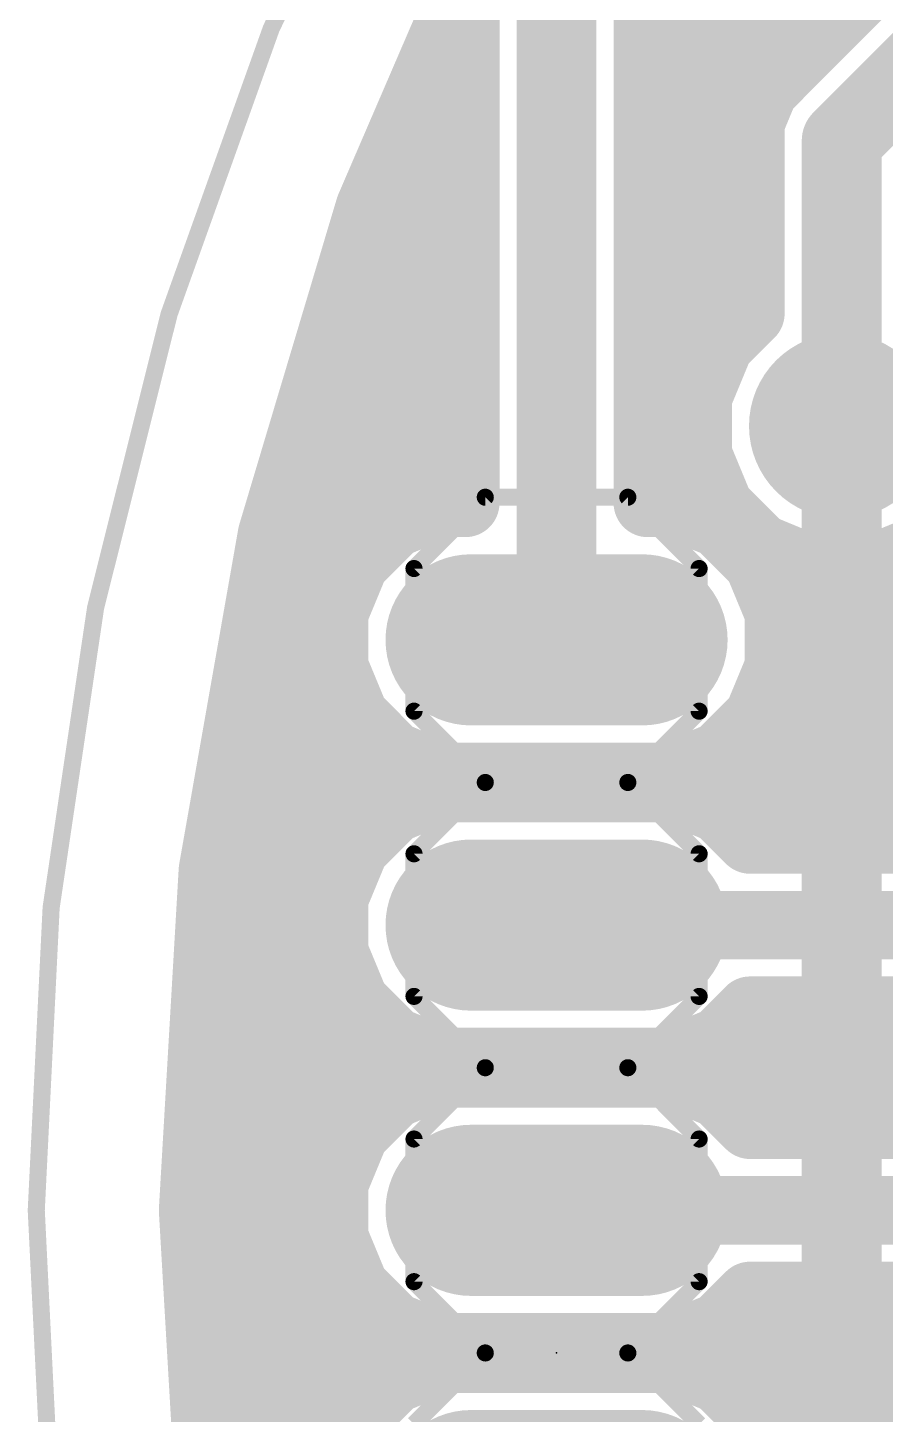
# Model space of a CAD drawing. Extents: x 30.8 to 86, y 18.1 to 73.3.
# Drawn here: x 30.85 to 38.49, y 43.9 to 56.25 of the extents above; entities that cross this region are included whole.
import ezdxf

# ---------------------------------------------------------------- set-up
doc = ezdxf.new("R2010")
doc.units = 0
for name, color, linetype in [('1', 12, 'CONTINUOUS'), ('16', 132, 'CONTINUOUS'), ('17', 110, 'CONTINUOUS'), ('18', 110, 'CONTINUOUS'), ('20', 31, 'CONTINUOUS'), ('21', 253, 'CONTINUOUS'), ('23', 53, 'CONTINUOUS'), ('51', 253, 'CONTINUOUS')]:
    doc.layers.add(name, color=color, linetype=linetype)

# ---------------------------------------------------------------- blocks, each defined once
blk = doc.blocks.new('RECT')
blk.add_solid([(-0.5, -0.5), (0.5, -0.5), (-0.5, 0.5), (0.5, 0.5)])
blk = doc.blocks.new('LONGP100')
at = {"const_width": 1}
blk.add_lwpolyline([(-0.5, 0), (0.5, 0)], dxfattribs=at)
at = {"const_width": 0.5}
for points in [[(-0.5, 0.25, 1), (-0.5, -0.25)], [(0.5, -0.25, 1), (0.5, 0.25)]]:
    blk.add_lwpolyline(points, format="xyb", dxfattribs=at)
blk = doc.blocks.new('ROUNDV')
at = {"const_width": 0.5}
blk.add_lwpolyline([(0, -0.25, 1), (0, 0.25, 1), (0, -0.25)], format="xyb", dxfattribs=at)

msp = doc.modelspace()

# ---------------------------------------------------------------- linework, layer by layer
at = {"layer": '1', "const_width": 0.7112}
msp.add_lwpolyline([(38.1, 40.64), (38.1, 52.705)], dxfattribs=at)
at = {"layer": '1', "const_width": 0.3556}
msp.add_lwpolyline([(38.2778, 52.705, 1), (37.9222, 52.705)], format="xyb", dxfattribs=at)
at = {"layer": '16'}
for points, const_width in [([(40.5859, 58.8804), (37.4109, 55.7054)], 0.6096), ([(38.1, 55.245), (41.275, 58.42)], 0.7112), ([(35.56, 50.8), (35.56, 57.15)], 0.7112), ([(36.3728, 52.0192), (36.3728, 56.8133)], 0.6096), ([(33.8954, 54.6462), (34.7472, 56.6208)], 0.6096), ([(34.7472, 56.6208), (34.7472, 52.0192)], 0.6096), ([(34.5153, 56.0832), (34.7472, 56.0832)], 0.6096), ([(36.3728, 56.0832), (37.7887, 56.0832)], 0.6096), ([(37.4109, 55.7054), (37.2872, 55.4067)], 0.6096), ([(34.2523, 55.4736), (34.7472, 55.4736)], 0.6096), ([(36.3728, 55.4736), (37.3149, 55.4736)], 0.6096), ([(37.2872, 55.4067), (37.2872, 53.7062)], 0.6096), ([(38.1, 52.705), (38.1, 55.245)], 0.7112), ([(33.9894, 54.864), (34.7472, 54.864)], 0.6096), ([(36.3728, 54.864), (37.2872, 54.864)], 0.6096), ([(33.025, 51.7387), (33.8954, 54.6462)], 0.6096), ([(33.7781, 54.2544), (34.7472, 54.2544)], 0.6096), ([(36.3728, 54.2544), (37.2872, 54.2544)], 0.6096), ([(37.2872, 53.7062), (37.0126, 53.4316)], 0.6096), ([(33.5956, 53.6448), (34.7472, 53.6448)], 0.6096), ([(36.3728, 53.6448), (37.2258, 53.6448)], 0.6096), ([(37.0126, 53.4316), (36.8173, 52.9601)], 0.6096), ([(33.4131, 53.0352), (34.7472, 53.0352)], 0.6096), ([(36.3728, 53.0352), (36.8484, 53.0352)], 0.6096), ([(36.8173, 52.9601), (36.8173, 52.4499)], 0.6096), ([(33.2306, 52.4256), (34.7472, 52.4256)], 0.6096), ([(36.3728, 52.4256), (36.8273, 52.4256)], 0.6096), ([(36.8173, 52.4499), (37.0126, 51.9784)], 0.6096), ([(34.5555, 52.0192), (34.1074, 51.8336)], 0.6096), ([(34.7472, 52.0192), (34.5555, 52.0192)], 0.6096), ([(36.5645, 52.0192), (36.3728, 52.0192)], 0.6096), ([(37.0126, 51.8336), (36.5645, 52.0192)], 0.6096), ([(37.0126, 51.9784), (37.3734, 51.6176)], 0.6096), ([(33.0481, 51.816), (34.0898, 51.816)], 0.6096), ([(34.1074, 51.8336), (33.7644, 51.4906)], 0.6096), ([(37.3556, 51.4906), (37.0126, 51.8336)], 0.6096), ([(37.0302, 51.816), (37.175, 51.816)], 0.6096), ([(32.498, 48.7498), (33.025, 51.7387)], 0.6096), ([(37.3734, 51.6176), (37.8449, 51.4223)], 0.6096), ([(38.3551, 51.4223), (38.8266, 51.6176)], 0.6096), ([(33.7644, 51.4906), (33.5788, 51.0425)], 0.6096), ([(37.5412, 51.0425), (37.3556, 51.4906)], 0.6096), ([(37.8449, 51.4223), (38.3551, 51.4223)], 0.6096), ([(32.9311, 51.2064), (33.6467, 51.2064)], 0.6096), ([(37.4733, 51.2064), (41.2667, 51.2064)], 0.6096), ([(33.5788, 51.0425), (33.5788, 50.5575)], 0.6096), ([(37.5412, 50.5575), (37.5412, 51.0425)], 0.6096), ([(32.8236, 50.5968), (33.5788, 50.5968)], 0.6096), ([(37.5412, 50.5968), (41.1988, 50.5968)], 0.6096), ([(33.5788, 50.5575), (33.7644, 50.1094)], 0.6096), ([(37.3556, 50.1094), (37.5412, 50.5575)], 0.6096), ([(33.7644, 50.1094), (34.1074, 49.7664)], 0.6096), ([(37.0126, 49.7664), (37.3556, 50.1094)], 0.6096), ([(32.7161, 49.9872), (33.8866, 49.9872)], 0.6096), ([(37.2334, 49.9872), (41.5066, 49.9872)], 0.6096), ([(34.1074, 49.7664), (34.5555, 49.5808)], 0.6096), ([(36.5645, 49.5808), (37.0126, 49.7664)], 0.6096), ([(34.5555, 49.5808), (36.5645, 49.5808)], 0.6096), ([(34.5555, 49.4792), (34.1074, 49.2936)], 0.6096), ([(36.5645, 49.4792), (34.5555, 49.4792)], 0.6096), ([(37.0126, 49.2936), (36.5645, 49.4792)], 0.6096), ([(32.6087, 49.3776), (34.3102, 49.3776)], 0.6096), ([(36.8098, 49.3776), (39.9863, 49.3776)], 0.6096), ([(34.1074, 49.2936), (33.7644, 48.9506)], 0.6096), ([(37.2842, 49.022), (37.0126, 49.2936)], 0.6096), ([(39.588, 49.022), (37.2842, 49.022)], 0.6096), ([(33.7644, 48.9506), (33.5788, 48.5025)], 0.6096), ([(32.3215, 45.72), (32.498, 48.7498)], 0.6096), ([(32.5012, 48.768), (33.6888, 48.768)], 0.6096), ([(33.5788, 48.5025), (33.5788, 48.0175)], 0.6096), ([(35.56, 48.26), (40.64, 48.26)], 0.6096), ([(32.4635, 48.1584), (33.5788, 48.1584)], 0.6096), ([(33.5788, 48.0175), (33.7644, 47.5694)], 0.6096), ([(32.428, 47.5488), (33.785, 47.5488)], 0.6096), ([(33.7644, 47.5694), (34.1074, 47.2264)], 0.6096), ([(37.0126, 47.2264), (37.2842, 47.498)], 0.6096), ([(37.2842, 47.498), (39.588, 47.498)], 0.6096), ([(34.1074, 47.2264), (34.5555, 47.0408)], 0.6096), ([(36.5645, 47.0408), (37.0126, 47.2264)], 0.6096), ([(34.5555, 47.0408), (36.5645, 47.0408)], 0.6096), ([(32.3925, 46.9392), (44.5197, 46.9392)], 0.6096), ([(34.5555, 46.9392), (34.1074, 46.7536)], 0.6096), ([(36.5645, 46.9392), (34.5555, 46.9392)], 0.6096), ([(37.0126, 46.7536), (36.5645, 46.9392)], 0.6096), ([(34.1074, 46.7536), (33.7644, 46.4106)], 0.6096), ([(37.2842, 46.482), (37.0126, 46.7536)], 0.6096), ([(33.7644, 46.4106), (33.5788, 45.9625)], 0.6096), ([(41.4558, 46.482), (37.2842, 46.482)], 0.6096), ([(32.357, 46.3296), (33.7309, 46.3296)], 0.6096), ([(33.5788, 45.9625), (33.5788, 45.4775)], 0.6096), ([(32.498, 42.6901), (32.3215, 45.72)], 0.6096), ([(32.3215, 45.72), (33.5788, 45.72)], 0.6096), ([(35.56, 45.72), (43.18, 45.72)], 0.6096), ([(33.5788, 45.4775), (33.7644, 45.0294)], 0.6096), ([(32.357, 45.1104), (33.7309, 45.1104)], 0.6096), ([(33.7644, 45.0294), (34.1074, 44.6864)], 0.6096), ([(37.0126, 44.6864), (37.2842, 44.958)], 0.6096), ([(37.2842, 44.958), (41.4558, 44.958)], 0.6096), ([(34.1074, 44.6864), (34.5555, 44.5008)], 0.6096), ([(36.5645, 44.5008), (37.0126, 44.6864)], 0.6096), ([(32.3925, 44.5008), (34.5555, 44.5008)], 0.6096), ([(34.5555, 44.3992), (34.1074, 44.2136)], 0.6096), ([(34.5555, 44.5008), (36.5645, 44.5008)], 0.6096), ([(36.5645, 44.3992), (34.5555, 44.3992)], 0.6096), ([(36.5645, 44.5008), (42.1755, 44.5008)], 0.6096), ([(37.0126, 44.2136), (36.5645, 44.3992)], 0.6096), ([(34.1074, 44.2136), (33.7644, 43.8706)], 0.6096), ([(37.2842, 43.942), (37.0126, 44.2136)], 0.6096), ([(41.4558, 43.942), (37.2842, 43.942)], 0.6096), ([(32.428, 43.8912), (33.785, 43.8912)], 0.6096), ([(33.7644, 43.8706), (33.5788, 43.4225)], 0.6096)]:
    msp.add_lwpolyline(points, dxfattribs=dict(at, const_width=const_width))
for points, const_width in [([(34.5153, 56.2356, 1), (34.5153, 55.9308)], 0.3048), ([(34.7472, 55.9308, 1), (34.7472, 56.2356)], 0.3048), ([(36.3728, 56.2356, 1), (36.3728, 55.9308)], 0.3048), ([(37.7887, 55.9308, 1), (37.7887, 56.2356)], 0.3048), ([(37.3032, 55.8132, 1), (37.5187, 55.5976)], 0.3048), ([(37.5517, 55.6471, 1), (37.2701, 55.7637)], 0.3048), ([(34.2523, 55.626, 1), (34.2523, 55.3212)], 0.3048), ([(34.7472, 55.3212, 1), (34.7472, 55.626)], 0.3048), ([(36.3728, 55.626, 1), (36.3728, 55.3212)], 0.3048), ([(37.4396, 55.4067, 1), (37.1348, 55.4067)], 0.3048), ([(37.3149, 55.3212, 1), (37.3149, 55.626)], 0.3048), ([(37.1464, 55.465, 1), (37.428, 55.3484)], 0.3048), ([(38.2778, 55.245, 1), (37.9222, 55.245)], 0.3556), ([(37.9743, 55.3707, 1), (38.2257, 55.1193)], 0.3556), ([(33.9894, 55.0164, 1), (33.9894, 54.7116)], 0.3048), ([(34.7472, 54.7116, 1), (34.7472, 55.0164)], 0.3048), ([(36.3728, 55.0164, 1), (36.3728, 54.7116)], 0.3048), ([(37.2872, 54.7116, 1), (37.2872, 55.0164)], 0.3048), ([(34.0414, 54.6025, 1), (33.7494, 54.6899)], 0.3048), ([(33.7555, 54.7066, 1), (34.0354, 54.5858)], 0.3048), ([(33.7781, 54.4068, 1), (33.7781, 54.102)], 0.3048), ([(34.7472, 54.102, 1), (34.7472, 54.4068)], 0.3048), ([(36.3728, 54.4068, 1), (36.3728, 54.102)], 0.3048), ([(37.2872, 54.102, 1), (37.2872, 54.4068)], 0.3048), ([(37.395, 53.5984, 1), (37.1794, 53.814)], 0.3048), ([(33.5956, 53.7972, 1), (33.5956, 53.4924)], 0.3048), ([(34.7472, 53.4924, 1), (34.7472, 53.7972)], 0.3048), ([(36.3728, 53.7972, 1), (36.3728, 53.4924)], 0.3048), ([(37.1348, 53.7062, 1), (37.4396, 53.7062)], 0.3048), ([(37.2258, 53.4924, 1), (37.2258, 53.7972)], 0.3048), ([(37.1534, 53.3733, 1), (36.8718, 53.4899)], 0.3048), ([(36.9048, 53.5394, 1), (37.1203, 53.3238)], 0.3048), ([(33.4131, 53.1876, 1), (33.4131, 52.8828)], 0.3048), ([(34.7472, 52.8828, 1), (34.7472, 53.1876)], 0.3048), ([(36.3728, 53.1876, 1), (36.3728, 52.8828)], 0.3048), ([(36.8484, 52.8828, 1), (36.8484, 53.1876)], 0.3048), ([(36.9697, 52.9601, 1), (36.6649, 52.9601)], 0.3048), ([(36.6765, 53.0185, 1), (36.9581, 52.9018)], 0.3048), ([(37.9222, 52.705, 1), (38.2778, 52.705)], 0.3556), ([(33.2306, 52.578, 1), (33.2306, 52.2732)], 0.3048), ([(34.7472, 52.2732, 1), (34.7472, 52.578)], 0.3048), ([(36.3728, 52.578, 1), (36.3728, 52.2732)], 0.3048), ([(36.9581, 52.5082, 1), (36.6765, 52.3915)], 0.3048), ([(36.8273, 52.2732, 1), (36.8273, 52.578)], 0.3048), ([(36.6649, 52.4499, 1), (36.9697, 52.4499)], 0.3048), ([(34.5555, 52.1716, 1), (34.5555, 51.8668)], 0.3048), ([(34.6138, 51.8784, 1), (34.4972, 52.16)], 0.3048), ([(34.7472, 51.8668, 1), (34.7472, 52.1716)], 0.3048), ([(36.3728, 52.1716, 1), (36.3728, 51.8668)], 0.3048), ([(36.6228, 52.16, 1), (36.5062, 51.8784)], 0.3048), ([(36.5645, 51.8668, 1), (36.5645, 52.1716)], 0.3048), ([(37.1203, 52.0862, 1), (36.9048, 51.8706)], 0.3048), ([(33.0481, 51.9684, 1), (33.0481, 51.6636)], 0.3048), ([(34.0491, 51.9744, 1), (34.1657, 51.6928)], 0.3048), ([(34.2151, 51.7258, 1), (33.9996, 51.9413)], 0.3048), ([(34.0898, 51.6636, 1), (34.0898, 51.9684)], 0.3048), ([(34.5948, 52.0192, 1), (34.8996, 52.0192)], 0.3048), ([(36.2204, 52.0192, 1), (36.5252, 52.0192)], 0.3048), ([(37.1204, 51.9413, 1), (36.9049, 51.7258)], 0.3048), ([(36.8718, 51.9201, 1), (37.1534, 52.0367)], 0.3048), ([(37.0302, 51.9684, 1), (37.0302, 51.6636)], 0.3048), ([(36.9543, 51.6928, 1), (37.0709, 51.9744)], 0.3048), ([(37.175, 51.6636, 1), (37.175, 51.9684)], 0.3048), ([(33.1751, 51.7123, 1), (32.8749, 51.7652)], 0.3048), ([(32.879, 51.7824, 1), (33.171, 51.695)], 0.3048), ([(37.4317, 51.7584, 1), (37.3151, 51.4768)], 0.3048), ([(37.2656, 51.5098, 1), (37.4812, 51.7253)], 0.3048), ([(33.6566, 51.5984, 1), (33.8722, 51.3829)], 0.3048), ([(33.9052, 51.4323, 1), (33.6236, 51.5489)], 0.3048), ([(37.4964, 51.5489, 1), (37.2148, 51.4323)], 0.3048), ([(37.2478, 51.3829, 1), (37.4633, 51.5984)], 0.3048), ([(37.8449, 51.5747, 1), (37.8449, 51.2699)], 0.3048), ([(37.7865, 51.2815, 1), (37.9032, 51.5631)], 0.3048), ([(38.2968, 51.5631, 1), (38.4135, 51.2815)], 0.3048), ([(38.3551, 51.2699, 1), (38.3551, 51.5747)], 0.3048), ([(32.9311, 51.3588, 1), (32.9311, 51.054)], 0.3048), ([(33.6467, 51.054, 1), (33.6467, 51.3588)], 0.3048), ([(37.4733, 51.3588, 1), (37.4733, 51.054)], 0.3048), ([(33.7312, 51.0425, 1), (33.4264, 51.0425)], 0.3048), ([(33.438, 51.1008, 1), (33.7196, 50.9842)], 0.3048), ([(37.6936, 51.0425, 1), (37.3888, 51.0425)], 0.3048), ([(37.4004, 50.9842, 1), (37.682, 51.1008)], 0.3048), ([(32.8236, 50.7492, 1), (32.8236, 50.4444)], 0.3048), ([(33.5788, 50.4444, 1), (33.5788, 50.7492)], 0.3048), ([(35.3822, 50.8, 1), (35.7378, 50.8)], 0.3556), ([(37.5412, 50.7492, 1), (37.5412, 50.4444)], 0.3048), ([(33.7196, 50.6158, 1), (33.438, 50.4992)], 0.3048), ([(37.682, 50.4992, 1), (37.4004, 50.6158)], 0.3048), ([(33.4264, 50.5575, 1), (33.7312, 50.5575)], 0.3048), ([(37.3888, 50.5575, 1), (37.6936, 50.5575)], 0.3048), ([(33.8722, 50.2171, 1), (33.6566, 50.0016)], 0.3048), ([(37.4633, 50.0016, 1), (37.2478, 50.2171)], 0.3048), ([(32.7161, 50.1396, 1), (32.7161, 49.8348)], 0.3048), ([(33.6236, 50.0511, 1), (33.9052, 50.1677)], 0.3048), ([(33.8866, 49.8348, 1), (33.8866, 50.1396)], 0.3048), ([(37.2334, 50.1396, 1), (37.2334, 49.8348)], 0.3048), ([(37.2148, 50.1677, 1), (37.4964, 50.0511)], 0.3048), ([(34.1657, 49.9072, 1), (34.0491, 49.6256)], 0.3048), ([(33.9996, 49.6586, 1), (34.2151, 49.8742)], 0.3048), ([(36.9049, 49.8742, 1), (37.1204, 49.6586)], 0.3048), ([(37.0709, 49.6256, 1), (36.9543, 49.9072)], 0.3048), ([(34.5555, 49.7332, 1), (34.5555, 49.4284)], 0.3048), ([(36.5645, 49.4284, 1), (36.5645, 49.7332)], 0.3048), ([(34.5555, 49.6316, 1), (34.5555, 49.3268)], 0.3048), ([(34.4972, 49.44, 1), (34.6138, 49.7216)], 0.3048), ([(34.6138, 49.3384, 1), (34.4972, 49.62)], 0.3048), ([(36.5062, 49.7216, 1), (36.6228, 49.44)], 0.3048), ([(36.6228, 49.62, 1), (36.5062, 49.3384)], 0.3048), ([(36.5645, 49.3268, 1), (36.5645, 49.6316)], 0.3048), ([(32.6087, 49.53, 1), (32.6087, 49.2252)], 0.3048), ([(34.3102, 49.2252, 1), (34.3102, 49.53)], 0.3048), ([(36.8098, 49.53, 1), (36.8098, 49.2252)], 0.3048), ([(34.0491, 49.4344, 1), (34.1657, 49.1528)], 0.3048), ([(34.2151, 49.1858, 1), (33.9996, 49.4013)], 0.3048), ([(37.1204, 49.4013, 1), (36.9049, 49.1858)], 0.3048), ([(36.9543, 49.1528, 1), (37.0709, 49.4344)], 0.3048), ([(37.2842, 49.1744, 1), (37.2842, 48.8696)], 0.3048), ([(37.1764, 48.9142, 1), (37.392, 49.1298)], 0.3048), ([(33.6566, 49.0584, 1), (33.8722, 48.8429)], 0.3048), ([(33.9052, 48.8923, 1), (33.6236, 49.0089)], 0.3048), ([(32.6501, 48.741, 1), (32.3458, 48.7587)], 0.3048), ([(32.5012, 48.9204, 1), (32.5012, 48.6156)], 0.3048), ([(33.6888, 48.6156, 1), (33.6888, 48.9204)], 0.3048), ([(32.3479, 48.7763, 1), (32.6481, 48.7234)], 0.3048), ([(33.7312, 48.5025, 1), (33.4264, 48.5025)], 0.3048), ([(33.438, 48.5608, 1), (33.7196, 48.4442)], 0.3048), ([(35.56, 48.4124, 1), (35.56, 48.1076)], 0.3048), ([(32.4635, 48.3108, 1), (32.4635, 48.006)], 0.3048), ([(33.5788, 48.006, 1), (33.5788, 48.3108)], 0.3048), ([(33.7196, 48.0758, 1), (33.438, 47.9592)], 0.3048), ([(33.4264, 48.0175, 1), (33.7312, 48.0175)], 0.3048), ([(32.428, 47.7012, 1), (32.428, 47.3964)], 0.3048), ([(33.8722, 47.6771, 1), (33.6566, 47.4616)], 0.3048), ([(33.785, 47.3964, 1), (33.785, 47.7012)], 0.3048), ([(37.2842, 47.6504, 1), (37.2842, 47.3456)], 0.3048), ([(37.392, 47.3902, 1), (37.1764, 47.6058)], 0.3048), ([(33.6236, 47.5111, 1), (33.9052, 47.6277)], 0.3048), ([(34.1657, 47.3672, 1), (34.0491, 47.0856)], 0.3048), ([(33.9996, 47.1186, 1), (34.2151, 47.3342)], 0.3048), ([(36.9049, 47.3342, 1), (37.1204, 47.1186)], 0.3048), ([(37.0709, 47.0856, 1), (36.9543, 47.3672)], 0.3048), ([(34.5555, 47.1932, 1), (34.5555, 46.8884)], 0.3048), ([(34.4972, 46.9, 1), (34.6138, 47.1816)], 0.3048), ([(36.5062, 47.1816, 1), (36.6228, 46.9)], 0.3048), ([(36.5645, 46.8884, 1), (36.5645, 47.1932)], 0.3048), ([(32.3925, 47.0916, 1), (32.3925, 46.7868)], 0.3048), ([(34.5555, 47.0916, 1), (34.5555, 46.7868)], 0.3048), ([(34.6138, 46.7984, 1), (34.4972, 47.08)], 0.3048), ([(36.6228, 47.08, 1), (36.5062, 46.7984)], 0.3048), ([(36.5645, 46.7868, 1), (36.5645, 47.0916)], 0.3048), ([(34.0491, 46.8944, 1), (34.1657, 46.6128)], 0.3048), ([(34.2151, 46.6458, 1), (33.9996, 46.8613)], 0.3048), ([(37.1204, 46.8613, 1), (36.9049, 46.6458)], 0.3048), ([(36.9543, 46.6128, 1), (37.0709, 46.8944)], 0.3048), ([(33.6566, 46.5184, 1), (33.8722, 46.3029)], 0.3048), ([(33.9052, 46.3523, 1), (33.6236, 46.4689)], 0.3048), ([(37.2842, 46.6344, 1), (37.2842, 46.3296)], 0.3048), ([(37.1764, 46.3742, 1), (37.392, 46.5898)], 0.3048), ([(32.357, 46.482, 1), (32.357, 46.1772)], 0.3048), ([(33.7309, 46.1772, 1), (33.7309, 46.482)], 0.3048), ([(33.7312, 45.9625, 1), (33.4264, 45.9625)], 0.3048), ([(33.438, 46.0208, 1), (33.7196, 45.9042)], 0.3048), ([(32.4736, 45.7289, 1), (32.1694, 45.7111)], 0.3048), ([(32.3215, 45.8724, 1), (32.3215, 45.5676)], 0.3048), ([(33.5788, 45.5676, 1), (33.5788, 45.8724)], 0.3048), ([(35.56, 45.8724, 1), (35.56, 45.5676)], 0.3048), ([(32.1694, 45.7289, 1), (32.4736, 45.7111)], 0.3048), ([(33.7196, 45.5358, 1), (33.438, 45.4192)], 0.3048), ([(33.4264, 45.4775, 1), (33.7312, 45.4775)], 0.3048), ([(32.357, 45.2628, 1), (32.357, 44.958)], 0.3048), ([(33.8722, 45.1371, 1), (33.6566, 44.9216)], 0.3048), ([(33.7309, 44.958, 1), (33.7309, 45.2628)], 0.3048), ([(33.6236, 44.9711, 1), (33.9052, 45.0877)], 0.3048), ([(37.2842, 45.1104, 1), (37.2842, 44.8056)], 0.3048), ([(37.392, 44.8502, 1), (37.1764, 45.0658)], 0.3048), ([(34.1657, 44.8272, 1), (34.0491, 44.5456)], 0.3048), ([(33.9996, 44.5786, 1), (34.2151, 44.7942)], 0.3048), ([(36.9049, 44.7942, 1), (37.1204, 44.5786)], 0.3048), ([(37.0709, 44.5456, 1), (36.9543, 44.8272)], 0.3048), ([(32.3925, 44.6532, 1), (32.3925, 44.3484)], 0.3048), ([(34.5555, 44.6532, 1), (34.5555, 44.3484)], 0.3048), ([(34.5555, 44.5516, 1), (34.5555, 44.2468)], 0.3048), ([(34.4972, 44.36, 1), (34.6138, 44.6416)], 0.3048), ([(34.6138, 44.2584, 1), (34.4972, 44.54)], 0.3048), ([(34.5555, 44.3484, 1), (34.5555, 44.6532)], 0.3048), ([(36.5645, 44.6532, 1), (36.5645, 44.3484)], 0.3048), ([(36.5062, 44.6416, 1), (36.6228, 44.36)], 0.3048), ([(36.6228, 44.54, 1), (36.5062, 44.2584)], 0.3048), ([(36.5645, 44.3484, 1), (36.5645, 44.6532)], 0.3048), ([(36.5645, 44.2468, 1), (36.5645, 44.5516)], 0.3048), ([(34.0491, 44.3544, 1), (34.1657, 44.0728)], 0.3048), ([(34.2151, 44.1058, 1), (33.9996, 44.3213)], 0.3048), ([(37.1204, 44.3213, 1), (36.9049, 44.1058)], 0.3048), ([(36.9543, 44.0728, 1), (37.0709, 44.3544)], 0.3048), ([(37.2842, 44.0944, 1), (37.2842, 43.7896)], 0.3048), ([(37.1764, 43.8342, 1), (37.392, 44.0498)], 0.3048), ([(32.428, 44.0436, 1), (32.428, 43.7388)], 0.3048), ([(33.6566, 43.9784, 1), (33.8722, 43.7629)], 0.3048), ([(33.9052, 43.8123, 1), (33.6236, 43.9289)], 0.3048), ([(33.785, 43.7388, 1), (33.785, 44.0436)], 0.3048)]:
    msp.add_lwpolyline(points, format="xyb", dxfattribs=dict(at, const_width=const_width))
at = {"layer": '20', "const_width": 0.1524}
msp.add_lwpolyline([(58.42, 18.2245, 1), (58.42, 73.2155, 1), (58.42, 18.2245)], format="xyb", dxfattribs=at)
at = {"layer": '21', "const_width": 0.1524}
for points in [[(34.29, 51.435), (34.925, 52.07)], [(34.925, 52.07), (36.195, 52.07)], [(36.195, 52.07), (36.83, 51.435)], [(34.29, 50.165), (34.29, 51.435)], [(36.83, 51.435), (36.83, 50.165)], [(34.29, 50.165), (34.925, 49.53)], [(36.195, 49.53), (36.83, 50.165)], [(34.29, 48.895), (34.925, 49.53)], [(34.925, 49.53), (36.195, 49.53)], [(36.195, 49.53), (36.83, 48.895)], [(34.29, 47.625), (34.29, 48.895)], [(36.83, 48.895), (36.83, 47.625)], [(34.925, 46.99), (34.29, 47.625)], [(36.83, 47.625), (36.195, 46.99)], [(34.29, 46.355), (34.925, 46.99)], [(34.925, 46.99), (36.195, 46.99)], [(36.195, 46.99), (36.83, 46.355)], [(34.29, 45.085), (34.29, 46.355)], [(36.83, 46.355), (36.83, 45.085)], [(34.29, 45.085), (34.925, 44.45)], [(36.195, 44.45), (36.83, 45.085)], [(34.29, 43.815), (34.925, 44.45)], [(34.925, 44.45), (36.195, 44.45)], [(36.195, 44.45), (36.83, 43.815)]]:
    msp.add_lwpolyline(points, dxfattribs=at)
at = {"layer": '21', "const_width": 0.0762}
for points in [[(34.925, 52.1081, 1), (34.925, 52.0319)], [(34.9519, 52.0431, 1), (34.8981, 52.0969)], [(36.2219, 52.0969, 1), (36.1681, 52.0431)], [(36.195, 52.0319, 1), (36.195, 52.1081)], [(34.3281, 51.435, 1), (34.2519, 51.435)], [(34.2631, 51.4619, 1), (34.3169, 51.4081)], [(36.8681, 51.435, 1), (36.7919, 51.435)], [(36.8031, 51.4081, 1), (36.8569, 51.4619)], [(34.2519, 50.165, 1), (34.3281, 50.165)], [(34.3169, 50.1919, 1), (34.2631, 50.1381)], [(36.7919, 50.165, 1), (36.8681, 50.165)], [(36.8569, 50.1381, 1), (36.8031, 50.1919)], [(34.925, 49.5681, 1), (34.925, 49.4919)], [(34.9519, 49.5031, 1), (34.8981, 49.5569)], [(34.8981, 49.5031, 1), (34.9519, 49.5569)], [(36.2219, 49.5569, 1), (36.1681, 49.5031)], [(36.1681, 49.5569, 1), (36.2219, 49.5031)], [(36.195, 49.4919, 1), (36.195, 49.5681)], [(34.3281, 48.895, 1), (34.2519, 48.895)], [(34.2631, 48.9219, 1), (34.3169, 48.8681)], [(36.8681, 48.895, 1), (36.7919, 48.895)], [(36.8031, 48.8681, 1), (36.8569, 48.9219)], [(34.2519, 47.625, 1), (34.3281, 47.625)], [(34.3169, 47.6519, 1), (34.2631, 47.5981)], [(36.7919, 47.625, 1), (36.8681, 47.625)], [(36.8569, 47.5981, 1), (36.8031, 47.6519)], [(34.925, 47.0281, 1), (34.925, 46.9519)], [(34.9519, 46.9631, 1), (34.8981, 47.0169)], [(34.8981, 46.9631, 1), (34.9519, 47.0169)], [(36.2219, 47.0169, 1), (36.1681, 46.9631)], [(36.1681, 47.0169, 1), (36.2219, 46.9631)], [(36.195, 46.9519, 1), (36.195, 47.0281)], [(34.3281, 46.355, 1), (34.2519, 46.355)], [(36.8681, 46.355, 1), (36.7919, 46.355)], [(34.2631, 46.3819, 1), (34.3169, 46.3281)], [(36.8031, 46.3281, 1), (36.8569, 46.3819)], [(34.2519, 45.085, 1), (34.3281, 45.085)], [(34.3169, 45.1119, 1), (34.2631, 45.0581)], [(36.7919, 45.085, 1), (36.8681, 45.085)], [(36.8569, 45.0581, 1), (36.8031, 45.1119)], [(34.925, 44.4881, 1), (34.925, 44.4119)], [(34.9519, 44.4231, 1), (34.8981, 44.4769)], [(34.8981, 44.4231, 1), (34.9519, 44.4769)], [(36.2219, 44.4769, 1), (36.1681, 44.4231)], [(36.1681, 44.4769, 1), (36.2219, 44.4231)], [(36.195, 44.4119, 1), (36.195, 44.4881)]]:
    msp.add_lwpolyline(points, format="xyb", dxfattribs=at)
at = {"layer": '23'}
msp.add_point((35.56, 44.45), dxfattribs=at)

# ---------------------------------------------------------------- block references
at = {"layer": '17', "xscale": 1.524, "yscale": 1.524, "rotation": 180}
for p in [(35.56, 50.8), (35.56, 50.8), (35.56, 48.26), (35.56, 48.26), (35.56, 45.72), (35.56, 45.72), (35.56, 43.18), (35.56, 43.18)]:
    msp.add_blockref('LONGP100', p, dxfattribs=at)
at = {"layer": '18', "xscale": 1.651, "yscale": 1.651}
msp.add_blockref('ROUNDV', (38.1, 52.705), dxfattribs=at)
msp.add_blockref('ROUNDV', (38.1, 52.705), dxfattribs=at)
at = {"layer": '51', "xscale": 0.508, "yscale": 0.508, "rotation": 90}
for p in [(35.56, 50.8), (35.56, 48.26), (35.56, 45.72)]:
    msp.add_blockref('RECT', p, dxfattribs=at)

doc.saveas('drawing.dxf')
